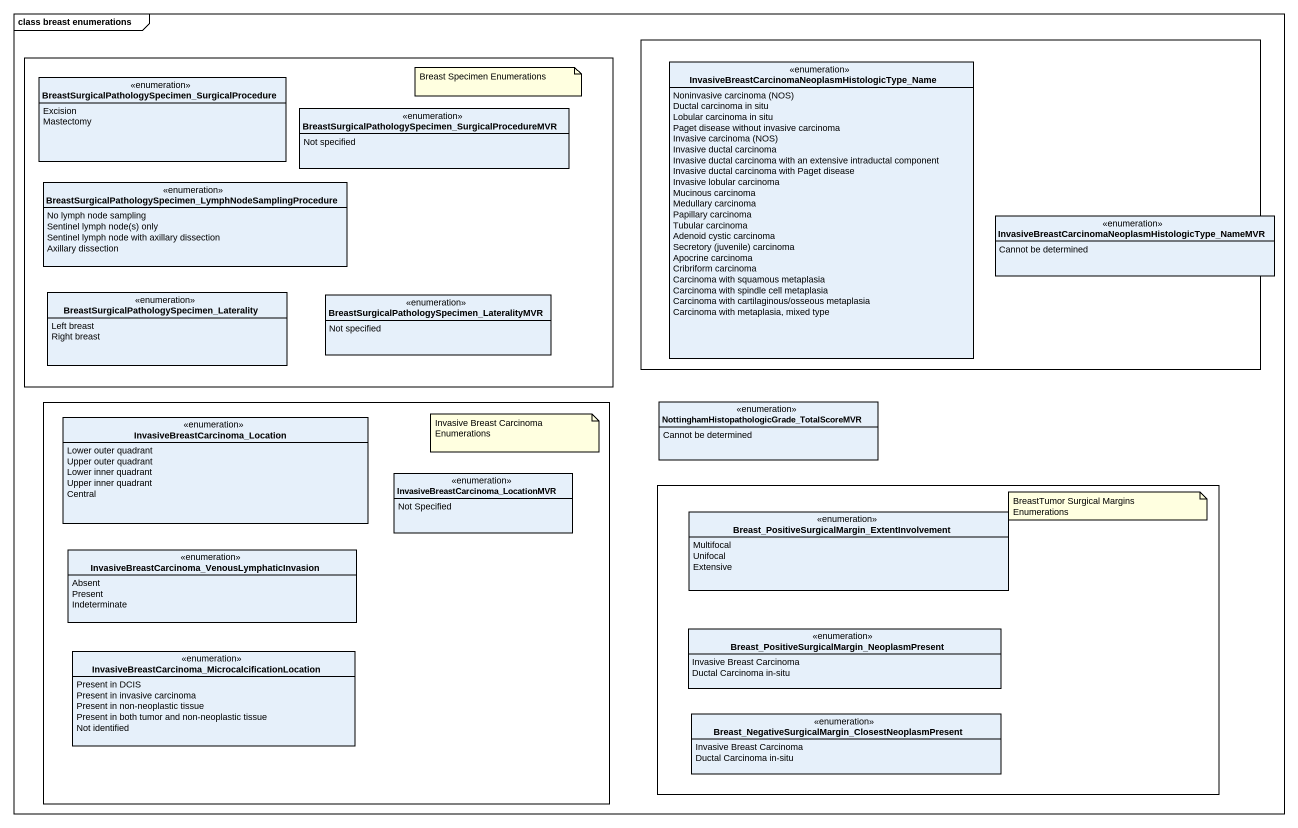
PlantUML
@startuml
mainframe class breast enumerations
hide circle
hide empty members
rectangle " " as rectangle1 {
  enum "BreastSurgicalPathologySpecimen_SurgicalProcedure" as BreastSurgicalPathologySpeci {
    Excision
    Mastectomy
  }
  enum "BreastSurgicalPathologySpecimen_SurgicalProcedureMVR" as BreastSurgicalPathologySpeci_2 {
    Not specified
  }
  enum "BreastSurgicalPathologySpecimen_LymphNodeSamplingProcedure" as BreastSurgicalPathologySpeci_3 {
    No lymph node sampling
    {field} Sentinel lymph node(s) only
    Sentinel lymph node with axillary dissection
    Axillary dissection
  }
  enum "BreastSurgicalPathologySpecimen_Laterality" as BreastSurgicalPathologySpeci_4 {
    Left breast
    Right breast
  }
  enum "BreastSurgicalPathologySpecimen_LateralityMVR" as BreastSurgicalPathologySpeci_5 {
    Not specified
  }
}
rectangle " " as rectangle2 {
  enum "InvasiveBreastCarcinomaNeoplasmHistologicType_Name" as InvasiveBreastCarcinomaNeopl {
    {field} Noninvasive carcinoma (NOS)
    Ductal carcinoma in situ
    Lobular carcinoma in situ
    Paget disease without invasive carcinoma
    {field} Invasive carcinoma (NOS)
    Invasive ductal carcinoma
    Invasive ductal carcinoma with an extensive intraductal component
    Invasive ductal carcinoma with Paget disease
    Invasive lobular carcinoma
    Mucinous carcinoma
    Medullary carcinoma
    Papillary carcinoma
    Tubular carcinoma
    Adenoid cystic carcinoma
    {field} Secretory (juvenile) carcinoma
    Apocrine carcinoma
    Cribriform carcinoma
    Carcinoma with squamous metaplasia
    Carcinoma with spindle cell metaplasia
    Carcinoma with cartilaginous/osseous metaplasia
    Carcinoma with metaplasia, mixed type
  }
}
enum "InvasiveBreastCarcinomaNeoplasmHistologicType_NameMVR" as InvasiveBreastCarcinomaNeopl_2 {
  Cannot be determined
}
rectangle " " as rectangle3 {
  enum "InvasiveBreastCarcinoma_Location" as InvasiveBreastCarcinoma {
    Lower outer quadrant
    Upper outer quadrant
    Lower inner quadrant
    Upper inner quadrant
    Central
  }
  enum "InvasiveBreastCarcinoma_LocationMVR" as InvasiveBreastCarcinoma_2 {
    Not Specified
  }
  enum "InvasiveBreastCarcinoma_VenousLymphaticInvasion" as InvasiveBreastCarcinoma_3 {
    Absent
    Present
    Indeterminate
  }
  enum "InvasiveBreastCarcinoma_MicrocalcificationLocation" as InvasiveBreastCarcinoma_4 {
    Present in DCIS
    Present in invasive carcinoma
    Present in non-neoplastic tissue
    Present in both tumor and non-neoplastic tissue
    Not identified
  }
}
enum "NottinghamHistopathologicGrade_TotalScoreMVR" as NottinghamHistopathologicGra {
  Cannot be determined
}
rectangle " " as rectangle4 {
  enum "Breast_PositiveSurgicalMargin_ExtentInvolvement" as Breast_PositiveSurgicalMargi {
    Multifocal
    Unifocal
    Extensive
  }
  enum "Breast_PositiveSurgicalMargin_NeoplasmPresent" as Breast_PositiveSurgicalMargi_2 {
    Invasive Breast Carcinoma
    Ductal Carcinoma in-situ
  }
  enum "Breast_NegativeSurgicalMargin_ClosestNeoplasmPresent" as Breast_NegativeSurgicalMargi {
    Invasive Breast Carcinoma
    Ductal Carcinoma in-situ
  }
}
note as N1
  Breast Specimen Enumerations
end note
note as N2
  Invasive Breast Carcinoma Enumerations
end note
note as N3
  BreastTumor Surgical Margins Enumerations
end note
@enduml
